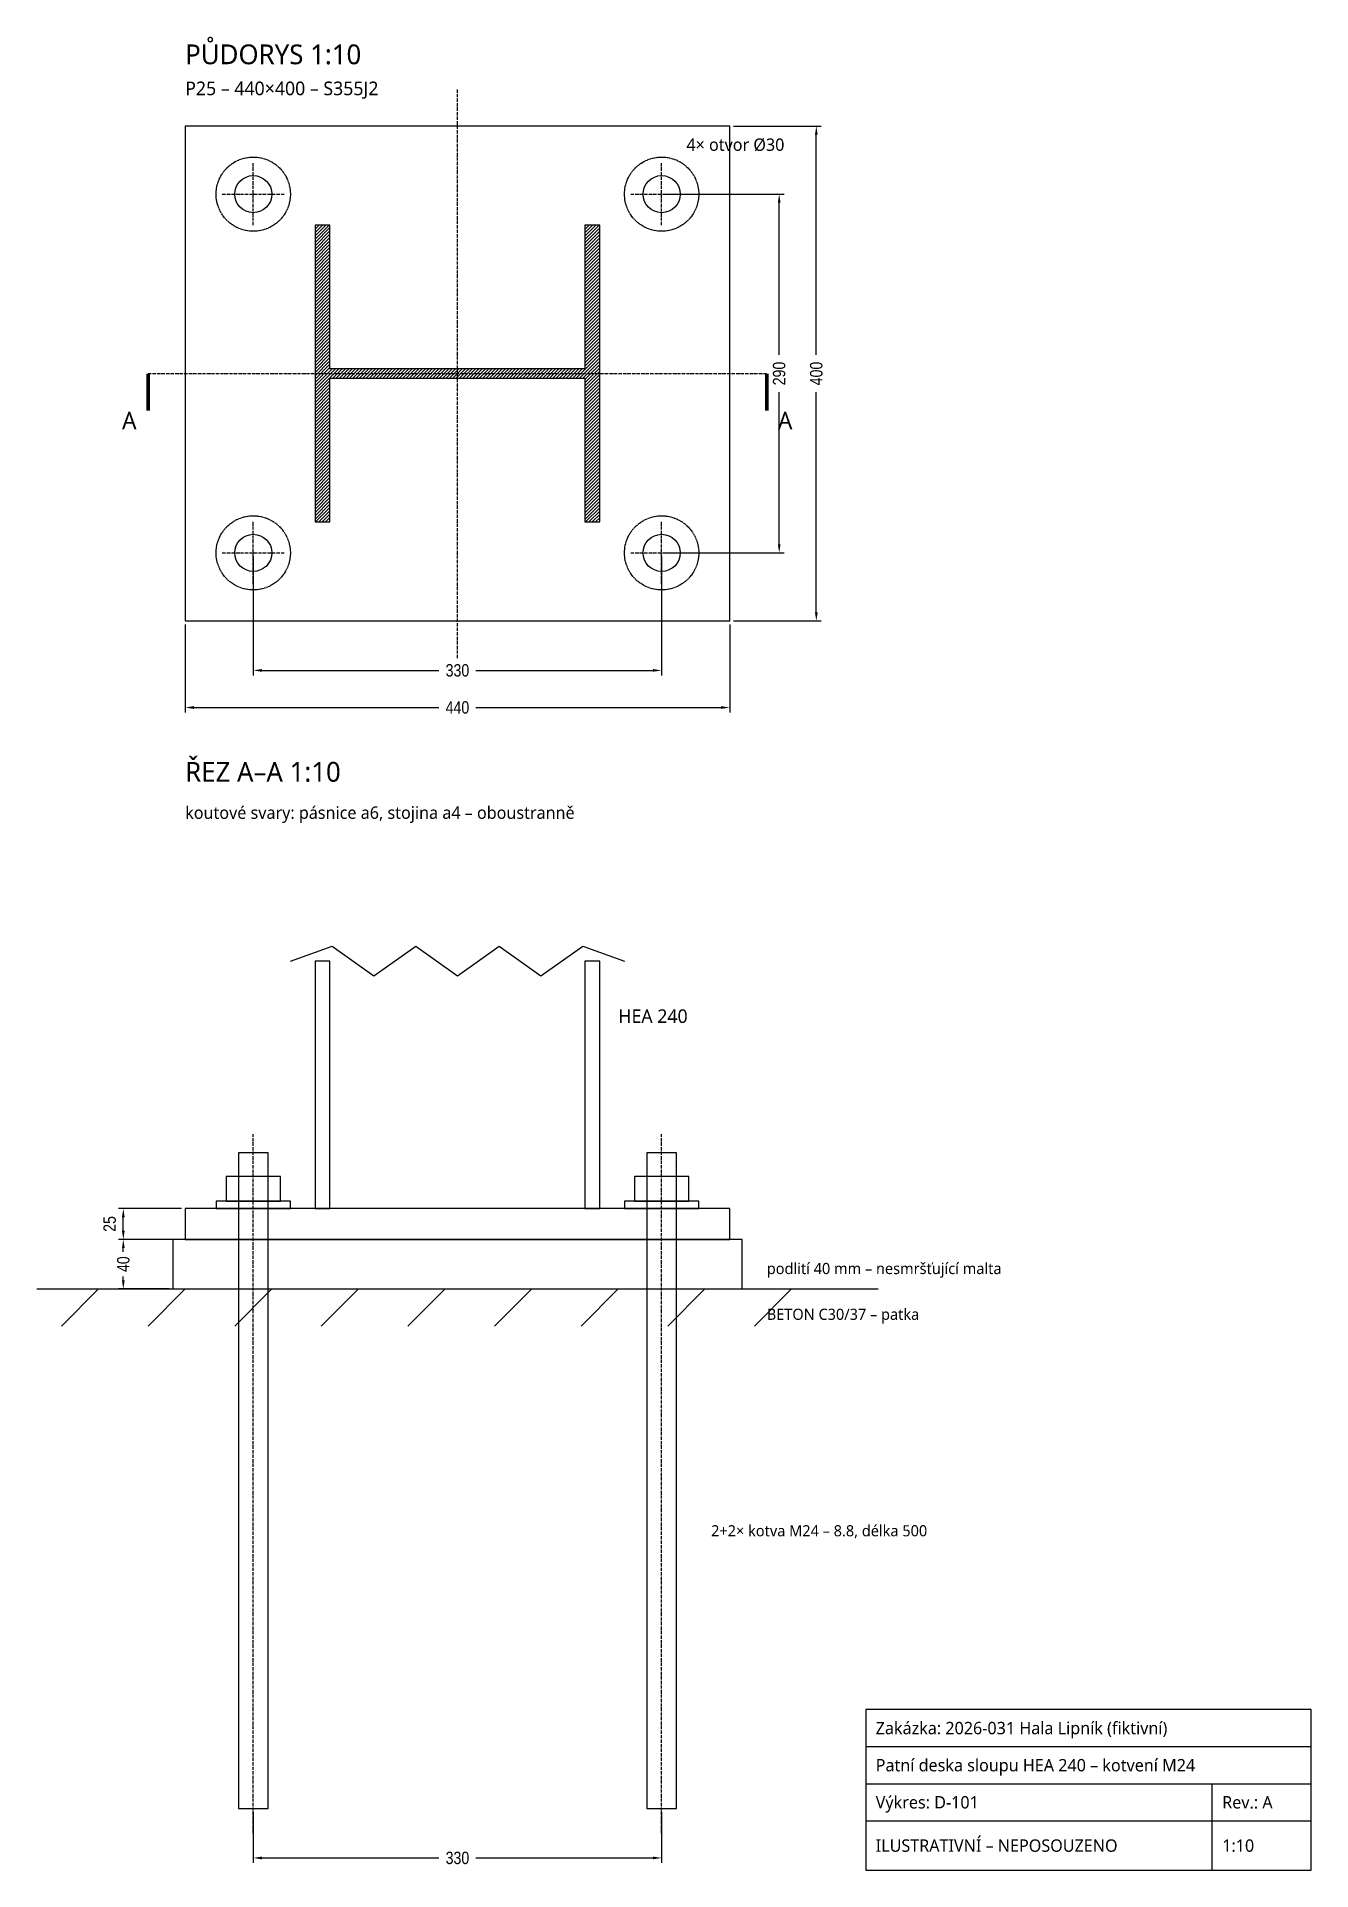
# Model space of a CAD drawing. Header units: millimetres. Extents: x -340 to 690, y -1210 to 272.
import ezdxf

# ---------------------------------------------------------------- set-up
doc = ezdxf.new("R2010")
doc.units = ezdxf.units.MM
doc.linetypes.add('DASHDOT', pattern=[3.556, 2.54, -0.508, 0, -0.508])
doc.linetypes.add('DASHED', pattern=[1.524, 1.27, -0.254])
for name, color, linetype in [('BETON', 8, 'CONTINUOUS'), ('DESKA', 7, 'CONTINUOUS'), ('KOTVY', 6, 'CONTINUOUS'), ('KOTY', 2, 'CONTINUOUS'), ('OSY', 1, 'DASHDOT'), ('OTVORY', 3, 'CONTINUOUS'), ('RAZITKO', 7, 'CONTINUOUS'), ('SKRYTE', 8, 'DASHED'), ('SLOUP', 5, 'CONTINUOUS'), ('TEXT', 7, 'CONTINUOUS')]:
    doc.layers.add(name, color=color, linetype=linetype)
doc.styles.add('OpenSans', font='OpenSans-Regular.ttf')
doc.styles.add('OpenSansCondensed-Light', font='OpenSansCondensed-Light.ttf')
doc.dimstyles.new('KOTY_10', dxfattribs={"dimtxt": 10, "dimasz": 7, "dimexe": 4, "dimexo": 3, "dimgap": 2, "dimtad": 1, "dimdec": 0, "dimcen": 2.5, "dimazin": 3, "dimtfac": 1, "dimtmove": 0, "dimatfit": 3})

# ---------------------------------------------------------------- blocks, each defined once
blk = doc.blocks.new('_CLOSEDFILLED')
at = {"color": 0, "linetype": 'BYBLOCK'}
blk.add_solid([(-1, 0.16), (0, 0), (-1, -0.16)], dxfattribs=at)
blk = doc.blocks.new('*D1')
for p, q in [((-220, -203), (-220, -274)), ((220, -203), (220, -274)), ((-213, -270), (-15, -270)), ((15, -270), (213, -270))]:
    blk.add_line(p, q)
at = {"layer": 'Defpoints'}
for p in [(-220, -200), (220, -200), (-220, -270)]:
    blk.add_point(p, dxfattribs=at)
at = {"layer": 'KOTY', "xscale": 7, "yscale": 7, "rotation": 180}
blk.add_blockref('_CLOSEDFILLED', (-220, -270), dxfattribs=at)
at = {"layer": 'KOTY', "xscale": 7, "yscale": 7}
blk.add_blockref('_CLOSEDFILLED', (220, -270), dxfattribs=at)
at = {"layer": 'KOTY', "insert": (0, -270), "char_height": 10, "attachment_point": 5, "style": 'OpenSansCondensed-Light'}
blk.add_mtext('440', dxfattribs=at)
blk = doc.blocks.new('*D2')
for p, q in [((-165, -148), (-165, -244)), ((165, -148), (165, -244)), ((-158, -240), (-15, -240)), ((15, -240), (158, -240))]:
    blk.add_line(p, q)
at = {"layer": 'Defpoints'}
for p in [(-165, -145), (165, -145), (-165, -240)]:
    blk.add_point(p, dxfattribs=at)
at = {"layer": 'KOTY', "xscale": 7, "yscale": 7, "rotation": 180}
blk.add_blockref('_CLOSEDFILLED', (-165, -240), dxfattribs=at)
at = {"layer": 'KOTY', "xscale": 7, "yscale": 7}
blk.add_blockref('_CLOSEDFILLED', (165, -240), dxfattribs=at)
at = {"layer": 'KOTY', "insert": (0, -240), "char_height": 10, "attachment_point": 5, "style": 'OpenSansCondensed-Light'}
blk.add_mtext('330', dxfattribs=at)
blk = doc.blocks.new('*D3')
for p, q in [((223, 200), (294, 200)), ((290, 15), (290, 193)), ((290, -193), (290, -15)), ((223, -200), (294, -200))]:
    blk.add_line(p, q)
at = {"layer": 'Defpoints'}
for p in [(220, 200), (220, -200), (290, -200)]:
    blk.add_point(p, dxfattribs=at)
at = {"layer": 'KOTY', "xscale": 7, "yscale": 7}
for p, rotation in [((290, 200), 90), ((290, -200), 270)]:
    blk.add_blockref('_CLOSEDFILLED', p, dxfattribs=dict(at, rotation=rotation))
at = {"layer": 'KOTY', "insert": (290, 0), "char_height": 10, "attachment_point": 5, "rotation": 90, "style": 'OpenSansCondensed-Light'}
blk.add_mtext('400', dxfattribs=at)
blk = doc.blocks.new('*D4')
for p, q in [((168, 145), (264, 145)), ((260, 15), (260, 138)), ((260, -138), (260, -15)), ((168, -145), (264, -145))]:
    blk.add_line(p, q)
at = {"layer": 'Defpoints'}
for p in [(165, 145), (165, -145), (260, -145)]:
    blk.add_point(p, dxfattribs=at)
at = {"layer": 'KOTY', "xscale": 7, "yscale": 7}
for p, rotation in [((260, 145), 90), ((260, -145), 270)]:
    blk.add_blockref('_CLOSEDFILLED', p, dxfattribs=dict(at, rotation=rotation))
at = {"layer": 'KOTY', "insert": (260, 0), "char_height": 10, "attachment_point": 5, "rotation": 90, "style": 'OpenSansCondensed-Light'}
blk.add_mtext('290', dxfattribs=at)
blk = doc.blocks.new('*D5')
for p, q in [((-233, -700), (-274, -700)), ((-270, -710), (-270, -707)), ((-233, -740), (-274, -740)), ((-270, -733), (-270, -730))]:
    blk.add_line(p, q)
at = {"layer": 'Defpoints'}
for p in [(-230, -700), (-270, -740), (-230, -740)]:
    blk.add_point(p, dxfattribs=at)
at = {"layer": 'KOTY', "xscale": 7, "yscale": 7}
for p, rotation in [((-270, -700), 90), ((-270, -740), 270)]:
    blk.add_blockref('_CLOSEDFILLED', p, dxfattribs=dict(at, rotation=rotation))
at = {"layer": 'KOTY', "insert": (-270, -720), "char_height": 10, "attachment_point": 5, "rotation": 90, "style": 'OpenSansCondensed-Light'}
blk.add_mtext('40', dxfattribs=at)
blk = doc.blocks.new('*D6')
for p, q in [((-223, -675), (-274, -675)), ((-270, -693), (-270, -682)), ((-223, -700), (-274, -700))]:
    blk.add_line(p, q)
at = {"layer": 'Defpoints'}
for p in [(-220, -675), (-270, -700), (-220, -700)]:
    blk.add_point(p, dxfattribs=at)
at = {"layer": 'KOTY', "xscale": 7, "yscale": 7}
for p, rotation in [((-270, -675), 90), ((-270, -700), 270)]:
    blk.add_blockref('_CLOSEDFILLED', p, dxfattribs=dict(at, rotation=rotation))
at = {"layer": 'KOTY', "insert": (-281, -687.5), "char_height": 10, "attachment_point": 5, "rotation": 90, "style": 'OpenSansCondensed-Light'}
blk.add_mtext('25', dxfattribs=at)
blk = doc.blocks.new('*D7')
for p, q in [((-165, -1163), (-165, -1204)), ((165, -1163), (165, -1204)), ((-158, -1200), (-15, -1200)), ((15, -1200), (158, -1200))]:
    blk.add_line(p, q)
at = {"layer": 'Defpoints'}
for p in [(-165, -1160), (165, -1160), (-165, -1200)]:
    blk.add_point(p, dxfattribs=at)
at = {"layer": 'KOTY', "xscale": 7, "yscale": 7, "rotation": 180}
blk.add_blockref('_CLOSEDFILLED', (-165, -1200), dxfattribs=at)
at = {"layer": 'KOTY', "xscale": 7, "yscale": 7}
blk.add_blockref('_CLOSEDFILLED', (165, -1200), dxfattribs=at)
at = {"layer": 'KOTY', "insert": (0, -1200), "char_height": 10, "attachment_point": 5, "style": 'OpenSansCondensed-Light'}
blk.add_mtext('330', dxfattribs=at)

msp = doc.modelspace()

# ---------------------------------------------------------------- hatches: boundary and pattern name
at = {"layer": 'SLOUP'}
h = msp.add_hatch(dxfattribs=at)
h.set_pattern_fill('ANSI31', scale=0.6)
h.paths.add_polyline_path([(-115, -120), (-103, -120), (-103, -3.75), (103, -3.75), (103, -120), (115, -120), (115, 120), (103, 120), (103, 3.75), (-103, 3.75), (-103, 120), (-115, 120)])

# ---------------------------------------------------------------- linework, layer by layer
at = {"layer": 'BETON'}
for p, q in [((-290, -740), (-320, -770)), ((-220, -740), (-250, -770)), ((-150, -740), (-180, -770)), ((-80, -740), (-110, -770)), ((-10, -740), (-40, -770)), ((60, -740), (30, -770)), ((130, -740), (100, -770)), ((200, -740), (170, -770)), ((270, -740), (240, -770))]:
    msp.add_line(p, q, dxfattribs=at)
msp.add_lwpolyline([(-230, -740), (230, -740), (230, -700), (-230, -700)], close=True, dxfattribs=at)
msp.add_lwpolyline([(-340, -740), (340, -740)], dxfattribs=at)
at = {"layer": 'DESKA'}
for points in [[(-220, -200), (220, -200), (220, 200), (-220, 200)], [(-220, -700), (220, -700), (220, -675), (-220, -675)]]:
    msp.add_lwpolyline(points, close=True, dxfattribs=at)
at = {"layer": 'KOTVY'}
for points in [[(-177, -1160), (-153, -1160), (-153, -630), (-177, -630)], [(153, -1160), (177, -1160), (177, -630), (153, -630)], [(-187, -669), (-143, -669), (-143, -649), (-187, -649)], [(143, -669), (187, -669), (187, -649), (143, -649)], [(-195, -675), (-135, -675), (-135, -669), (-195, -669)], [(135, -675), (195, -675), (195, -669), (135, -669)]]:
    msp.add_lwpolyline(points, close=True, dxfattribs=at)
at = {"layer": 'OSY'}
for p, q in [((0, -230), (0, 230)), ((-165, 120), (-165, 170)), ((165, 120), (165, 170)), ((-190, 145), (-140, 145)), ((140, 145), (190, 145)), ((-250, 0), (250, 0)), ((-165, -170), (-165, -120)), ((165, -170), (165, -120)), ((-190, -145), (-140, -145)), ((140, -145), (190, -145)), ((-165, -1180), (-165, -615)), ((165, -1180), (165, -615))]:
    msp.add_line(p, q, dxfattribs=at)
at = {"layer": 'OTVORY'}
for centre in [(-165, 145), (165, 145), (-165, -145), (165, -145)]:
    msp.add_circle(centre, 15, dxfattribs=at)
at = {"layer": 'RAZITKO'}
for p, q in [((330, -1110), (690, -1110)), ((330, -1140), (690, -1140)), ((610, -1210), (610, -1140)), ((330, -1170), (690, -1170))]:
    msp.add_line(p, q, dxfattribs=at)
msp.add_lwpolyline([(330, -1210), (690, -1210), (690, -1080), (330, -1080)], close=True, dxfattribs=at)
at = {"layer": 'SKRYTE'}
for centre in [(-165, 145), (165, 145), (-165, -145), (165, -145)]:
    msp.add_circle(centre, 30, dxfattribs=at)
at = {"layer": 'SLOUP'}
for points in [[(-115, -120), (-103, -120), (-103, -3.75), (103, -3.75), (103, -120), (115, -120), (115, 120), (103, 120), (103, 3.75), (-103, 3.75), (-103, 120), (-115, 120)], [(-115, -675), (-103, -675), (-103, -475), (-115, -475)], [(103, -675), (115, -675), (115, -475), (103, -475)]]:
    msp.add_lwpolyline(points, close=True, dxfattribs=at)
msp.add_lwpolyline([(-135, -475), (-101.25, -463), (-67.5, -487), (-33.75, -463), (0, -487), (33.75, -463), (67.5, -487), (101.25, -463), (135, -475)], dxfattribs=at)
at = {"layer": 'TEXT', "const_width": 3}
for points in [[(-250, 0), (-250, -30)], [(250, 0), (250, -30)]]:
    msp.add_lwpolyline(points, dxfattribs=at)

# ---------------------------------------------------------------- texts
at = {"layer": 'TEXT', "style": 'OpenSans'}
for s, height, p in [('PŮDORYS 1:10', 16, (-220, 250)), ('P25 – 440×400 – S355J2', 11, (-220, 225)), ('4× otvor Ø30', 10, (185, 180)), ('A', 14, (-271, -45)), ('A', 14, (259, -45)), ('ŘEZ A–A 1:10', 16, (-220, -330)), ('koutové svary: pásnice a6, stojina a4 – oboustranně', 10, (-220, -360)), ('HEA 240', 11, (130, -525)), ('podlití 40 mm – nesmršťující malta', 9, (250, -728)), ('BETON C30/37 – patka', 9, (250, -765)), ('2+2× kotva M24 – 8.8, délka 500', 9, (205, -940)), ('Zakázka: 2026-031 Hala Lipník (fiktivní)', 10, (338, -1100)), ('Patní deska sloupu HEA 240 – kotvení M24', 10, (338, -1130)), ('Výkres: D-101', 10, (338, -1160)), ('Rev.: A', 10, (618, -1160)), ('ILUSTRATIVNÍ – NEPOSOUZENO', 10, (338, -1195)), ('1:10', 10, (618, -1195))]:
    msp.add_text(s, height=height, dxfattribs=at).set_placement(p)

# ---------------------------------------------------------------- dimensions: what is measured, and where the dimension line sits
at = {"layer": 'KOTY'}
for base, p1, p2, picture, middle in [((290, -200), (220, -200), (220, 200), '*D3', (290, 0)), ((260, -145), (165, -145), (165, 145), '*D4', (260, 0)), ((-270, -700), (-220, -700), (-220, -675), '*D6', (-281, -687.5)), ((-270, -740), (-230, -740), (-230, -700), '*D5', (-270, -720))]:
    dim = msp.add_linear_dim(base=base, p1=p1, p2=p2, angle=90, dimstyle='KOTY_10', dxfattribs=at)
    dim.commit()
    dim.dimension.update_dxf_attribs({"geometry": picture, "text_midpoint": middle})
for base, p1, p2, picture, middle in [((-165, -240), (-165, -145), (165, -145), '*D2', (0, -240)), ((-220, -270), (-220, -200), (220, -200), '*D1', (0, -270)), ((-165, -1200), (-165, -1160), (165, -1160), '*D7', (0, -1200))]:
    dim = msp.add_linear_dim(base=base, p1=p1, p2=p2, dimstyle='KOTY_10', dxfattribs=at)
    dim.commit()
    dim.dimension.update_dxf_attribs({"geometry": picture, "text_midpoint": middle})

doc.saveas('drawing.dxf')
